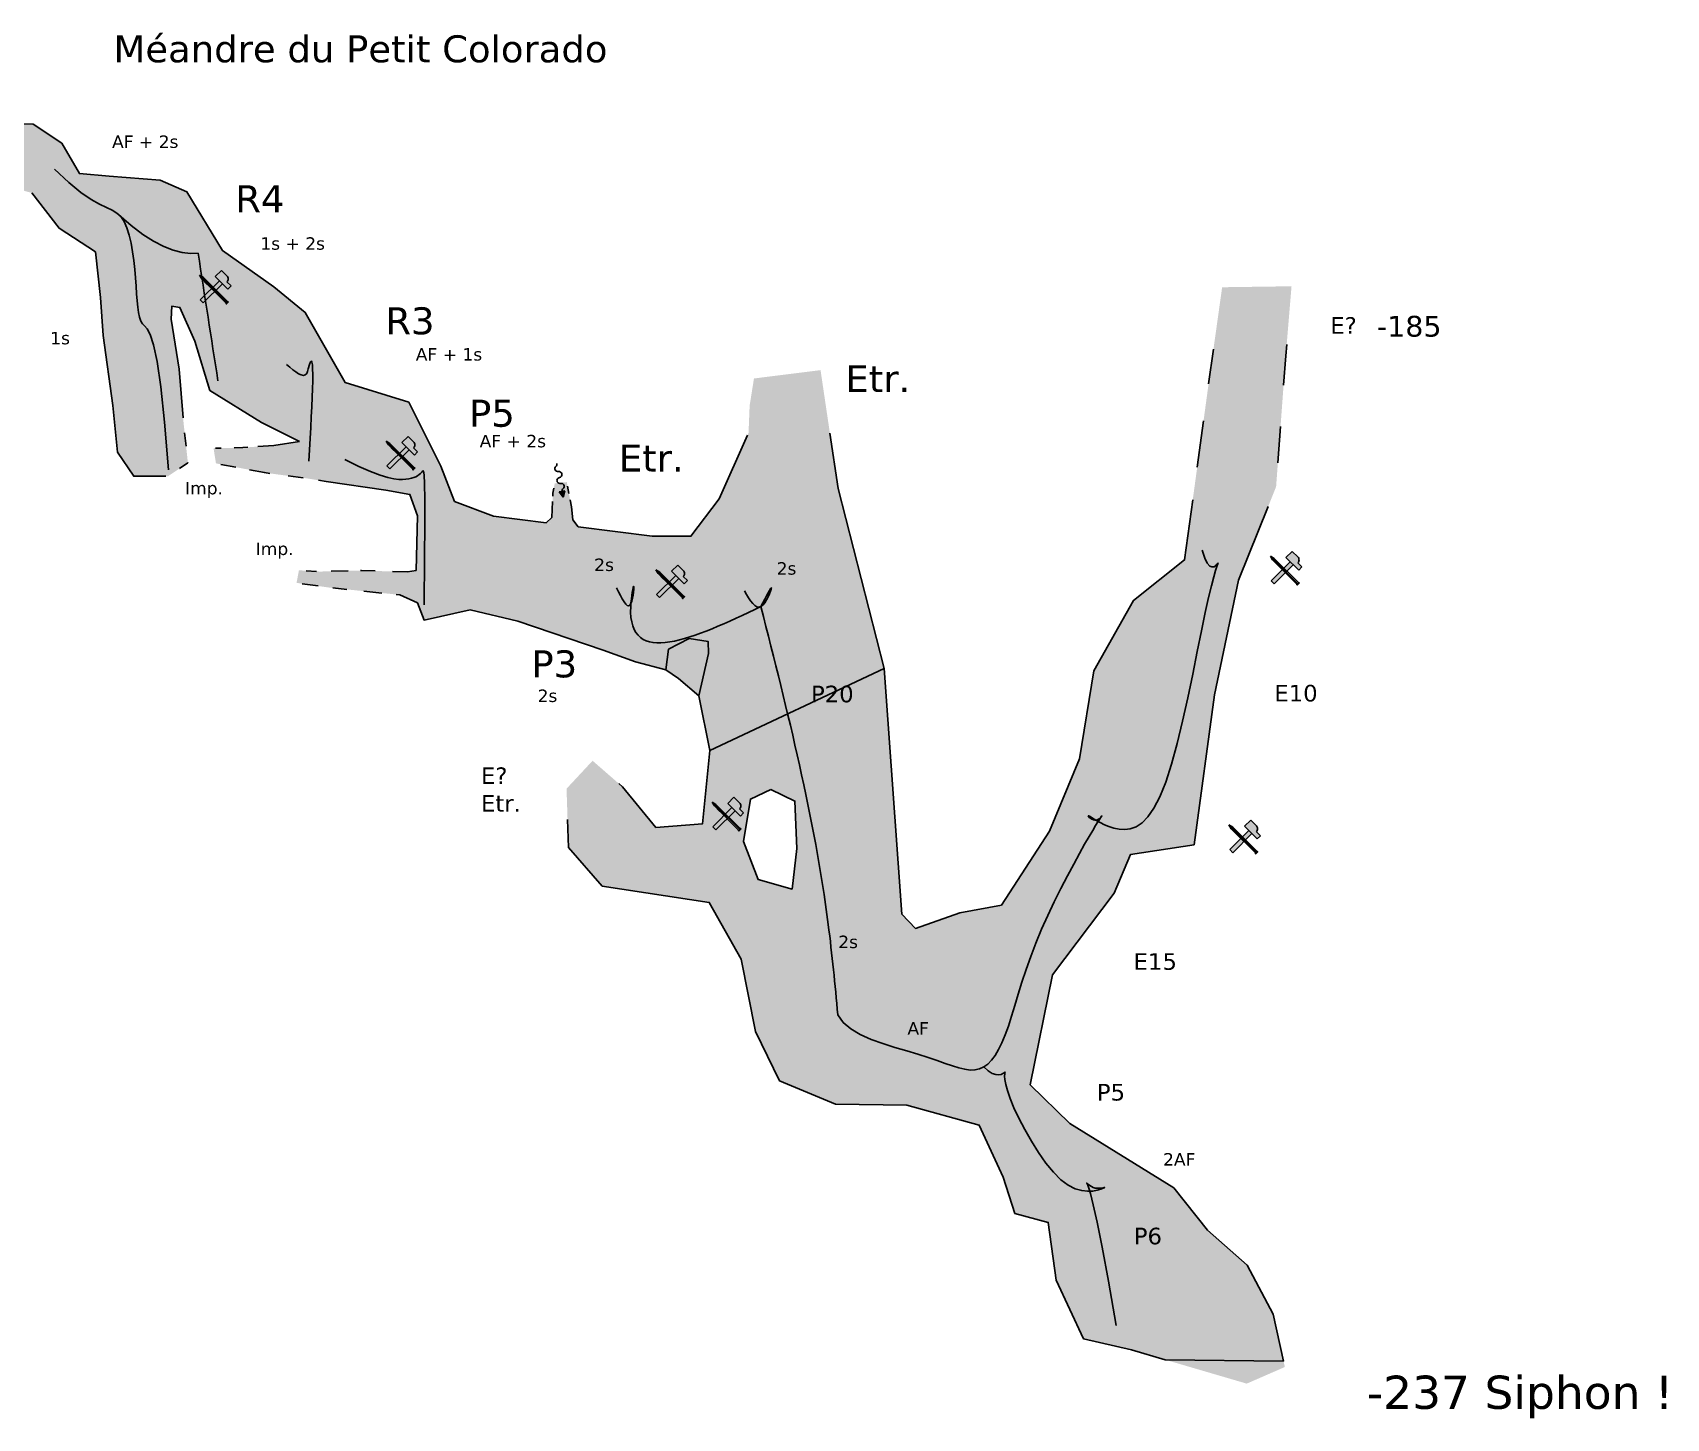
# Model space of a CAD drawing. Header units: metres. Extents: x -1178 to 131, y -250 to 398.
# Drawn here: x 52 to 130.7, y -238.7 to -171.9 of the extents above; entities that cross this region are included whole.
import ezdxf

# ---------------------------------------------------------------- set-up
doc = ezdxf.new("R2010")
doc.units = ezdxf.units.M
doc.header["$MEASUREMENT"] = 0
for name, color, linetype in [('Blocs - Actifs', 170, 'Continuous'), ("Blocs - Courant d'air", 204, 'Continuous'), ('Topo Dessin - Actifs', 170, 'Continuous'), ('Topo Dessin - Divers', 92, 'Continuous'), ('Topo Dessin - Galeries', 1, 'Continuous'), ('Topo Dessin - Légendes Grosses', 250, 'Continuous')]:
    doc.layers.add(name, color=color, linetype=linetype)
doc.layers.add('Topo Dessin - Fond', color=7, linetype='Continuous', true_color=0xdedede)

# ---------------------------------------------------------------- blocks, each defined once
blk = doc.blocks.new('Désob')
at = {"layer": "Blocs - Courant d'air"}
h = blk.add_hatch(color=256, dxfattribs=at)
h.dxf.hatch_style = 1
h.paths.add_polyline_path([(0.846, 0.149), (0.65, 0.345, 0.414758), (0.65, 0.632), (0.382, 0.9), (0.08, 0.607), (0.692, -0.005)])
h.paths.add_polyline_path([(0.432, 0.255), (0.284, 0.403), (-0.637, -0.518), (-0.489, -0.666)])
h = blk.add_hatch(color=256, dxfattribs=at)
h.dxf.hatch_style = 1
h.paths.add_polyline_path([(-0.488, 0.562), (-0.673, 0.673), (-0.562, 0.488), (-0.299, 0.225), (0.622, -0.696), (0.696, -0.622)])
h = blk.add_hatch(color=256, dxfattribs=at)
h.dxf.hatch_style = 1
h.paths.add_polyline_path([(0.71, -0.607, 0.414214), (0.681, -0.607), (0.696, -0.622), (0.622, -0.696), (0.607, -0.71, 0.414214), (0.636, -0.71), (0.71, -0.636, 0.414214)])
h.paths.add_polyline_path([(0.607, -0.681, 0.414214), (0.607, -0.71), (0.622, -0.696)])
for p, q in [((0.08, 0.607), (0.382, 0.9)), ((0.382, 0.9), (0.65, 0.632)), ((-0.673, 0.673), (-0.488, 0.562)), ((-0.562, 0.488), (-0.673, 0.673)), ((-0.673, 0.673), (0.673, -0.673)), ((-0.637, -0.518), (0.284, 0.403)), ((0.622, -0.696), (-0.562, 0.488)), ((-0.299, 0.225), (-0.562, 0.488)), ((0.432, 0.255), (-0.489, -0.666)), ((0.696, -0.622), (-0.488, 0.562)), ((0.692, -0.005), (0.08, 0.607)), ((0.65, 0.345), (0.846, 0.149)), ((0.846, 0.149), (0.692, -0.005)), ((-0.489, -0.666), (-0.637, -0.518)), ((0.607, -0.681), (0.607, -0.681)), ((0.607, -0.71), (0.607, -0.71)), ((0.607, -0.71), (0.607, -0.71)), ((0.607, -0.71), (0.607, -0.71)), ((0.696, -0.622), (0.622, -0.696)), ((0.636, -0.71), (0.71, -0.636)), ((0.681, -0.607), (0.681, -0.607)), ((0.71, -0.607), (0.71, -0.607)), ((0.71, -0.607), (0.71, -0.607))]:
    blk.add_line(p, q, dxfattribs=at)
for centre, radius, start, end in [((0.507, 0.489), 0.203, 315, 45.00001), ((0.622, -0.696), 0.02, 135, 225), ((0.622, -0.696), 0.02, 225, 315), ((0.696, -0.622), 0.02, 45, 135), ((0.696, -0.622), 0.02, 315, 45)]:
    blk.add_arc(centre, radius, start, end, dxfattribs=at)
blk = doc.blocks.new('*U184')
at = {"layer": 'Blocs - Actifs'}
h = blk.add_hatch(color=256, dxfattribs=at)
h.dxf.hatch_style = 1
h.paths.add_polyline_path([(4.73, -1), (6.73, 0), (4.73, 1)])
for p, q in [((6.73, 0), (4.73, 1)), ((4.73, 1), (4.73, -1)), ((4.73, -1), (6.73, 0))]:
    blk.add_line(p, q, dxfattribs=at)
for centre, radius, start, end in [((4.94, 1.35), 1.36, 217.1795, 261.2635), ((-4.73, -1), 1, 28.4711, 90.005)]:
    blk.add_arc(centre, radius, start, end, dxfattribs=at)
for centre, major_axis, ratio, start_param, end_param in [((-1, 0), (0, -1), 0.999831, 7.853982, 10.99523), ((3, 0), (0, -1), 0.999914, 2.121384, 4.712733), ((-3, 0), (0, 1), 1, 8.404856, 10.995574), ((1, 0), (1, 0), 0.999967, 3.141363, 6.283185)]:
    blk.add_ellipse(centre, major_axis=major_axis, ratio=ratio, start_param=start_param, end_param=end_param, dxfattribs=at)

msp = doc.modelspace()

# ---------------------------------------------------------------- hatches: boundary and pattern name
at = {"layer": 'Topo Dessin - Actifs'}
h = msp.add_hatch(color=256, dxfattribs=at)
h.dxf.hatch_style = 1
h.paths.add_polyline_path([(112.332, -236.235), (112.27, -235.953), (106.556, -235.882), (110.494, -237.036)])
at = {"layer": 'Topo Dessin - Fond'}
h = msp.add_hatch(color=256, dxfattribs=at)
h.dxf.hatch_style = 1
h.paths.add_polyline_path([(53.363, -177.254), (51.975, -176.329), (48.966, -176.252), (46.73, -175.096), (44.93, -174.685), (42.667, -174.634), (41.819, -173.735), (40.713, -172.733), (39.129, -173.33), (39.336, -175.087), (39.723, -175.888), (42.542, -176.095), (44.481, -176.611), (47.636, -178.006), (50.414, -179.237), (51.913, -179.65), (53.232, -181.355), (54.99, -182.492), (55.223, -184.688), (55.352, -186.523), (55.82, -189.894), (56.053, -192.141), (56.829, -193.304), (58.484, -193.304), (59.44, -192.658), (59.233, -190.746), (59.027, -188.137), (58.639, -185.734), (58.665, -185.114), (59.052, -185.166), (59.776, -186.793), (60.501, -189.17), (62.983, -190.72), (64.819, -191.625), (66.112, -193.562), (68.982, -193.976), (70.146, -194.182), (70.508, -195.216), (70.449, -197.854), (70.023, -197.919), (67.809, -197.847), (65.802, -197.899), (64.793, -197.837), (64.68, -198.444), (66.245, -198.67), (69.652, -199.02), (70.517, -199.413), (70.827, -200.239), (73.051, -199.749), (75.352, -200.291), (79.464, -201.686), (81.015, -202.255), (82.489, -202.642), (83.12, -201.94), (83.616, -201.155), (84.278, -201.609), (84.071, -203.882), (84.609, -206.527), (93.014, -202.571), (90.791, -193.9), (89.945, -188.19), (86.735, -188.593), (86.526, -189.902), (86.474, -191.212), (85.06, -194.397), (83.697, -196.195), (81.82, -196.195), (74.177, -195.235), (72.301, -194.516), (71.632, -192.82), (70.089, -189.738), (67.03, -188.787), (65.098, -185.409), (63.581, -184.176), (61.113, -182.429), (59.39, -179.604), (58.105, -179.038), (55.651, -178.847), (54.211, -178.718)])
h = msp.add_hatch(color=256, dxfattribs=at)
h.dxf.hatch_style = 1
h.paths.add_polyline_path([(101.126, -217.338), (104.101, -213.39), (104.891, -211.532), (107.958, -211.068), (108.937, -203.843), (110.099, -198.316), (111.911, -193.811), (112.376, -187.494), (112.655, -184.149), (109.309, -184.196), (108.612, -189.166), (107.496, -197.341), (105.033, -199.292), (103.128, -202.682), (102.427, -206.921), (100.986, -210.405), (98.663, -213.982), (96.664, -214.353), (94.526, -215.096), (93.86, -214.413), (93.014, -202.571), (84.609, -206.527), (84.256, -210.05), (82.008, -210.241), (80.394, -208.269), (78.953, -207.015), (77.698, -208.362), (77.791, -211.195), (79.418, -213.053), (84.577, -213.842), (86.11, -216.583), (86.807, -220.067), (87.969, -222.435), (90.67, -223.562), (94.109, -223.609), (97.594, -224.584), (98.756, -227.092), (99.318, -228.831), (100.925, -229.263), (101.302, -232.042), (102.622, -234.869), (104.937, -235.407), (110.494, -237.036), (112.332, -236.235), (111.769, -233.688), (110.514, -231.319), (108.609, -229.647), (106.982, -227.603), (101.963, -224.491), (100.057, -222.633)])
h.paths.add_polyline_path([(88.57, -213.198), (86.937, -212.732), (86.237, -210.914), (86.564, -208.862), (87.543, -208.396), (88.709, -208.956), (88.803, -211.24)], flags=16)
h = msp.add_hatch(color=256, dxfattribs=at)
h.dxf.hatch_style = 1
h.paths.add_polyline_path([(64.819, -191.625), (63.585, -191.821), (62.091, -191.926), (60.676, -191.952), (60.794, -192.685), (63.127, -193.131), (65.171, -193.406), (66.112, -193.562)])
h = msp.add_hatch(color=256, dxfattribs=at)
h.dxf.hatch_style = 1
h.paths.add_polyline_path([(77.709, -193.585), (77.128, -193.648), (77.033, -194.119), (76.994, -195.289), (76.71, -195.553), (78.263, -195.748), (78.008, -195.399), (77.929, -194.778)])
h = msp.add_hatch(color=256, dxfattribs=at)
h.dxf.hatch_style = 1
h.paths.add_polyline_path([(84.541, -201.842), (84.527, -201.269), (83.609, -201.131), (82.611, -201.645), (82.489, -202.642), (83.097, -203.058), (84.071, -203.882)])

# ---------------------------------------------------------------- linework, layer by layer
at = {"layer": 'Topo Dessin - Actifs'}
msp.add_line((106.556, -235.882), (112.27, -235.953), dxfattribs=at)
at = {"layer": 'Topo Dessin - Divers'}
for points in [[(53, -178.5), (53.693, -179.15), (54.281, -179.626), (54.773, -179.961), (55.182, -180.193), (55.519, -180.356), (55.795, -180.486), (56.021, -180.62), (56.208, -180.792), (56.367, -181.03), (56.501, -181.33), (56.612, -181.68), (56.703, -182.068), (56.777, -182.481), (56.835, -182.907), (56.881, -183.334), (56.917, -183.75), (56.945, -184.144), (56.969, -184.511), (56.993, -184.848), (57.021, -185.151), (57.057, -185.417), (57.104, -185.643), (57.167, -185.824), (57.25, -185.958), (57.355, -186.058), (57.48, -186.197), (57.624, -186.469), (57.781, -186.964), (57.951, -187.773), (58.129, -188.988), (58.313, -190.7), (58.5, -193)], [(56.115, -180.706), (56.707, -181.224), (57.264, -181.648), (57.786, -181.982), (58.275, -182.234), (58.732, -182.411), (59.16, -182.519), (59.559, -182.566), (59.932, -182.557)], [(67, -192.5), (67.685, -192.83), (68.249, -193.077), (68.709, -193.252), (69.078, -193.367), (69.371, -193.433), (69.605, -193.46), (69.793, -193.461), (69.951, -193.445), (70.091, -193.423), (70.217, -193.396), (70.329, -193.363), (70.429, -193.325), (70.516, -193.28), (70.593, -193.228), (70.659, -193.17), (70.716, -193.104), (70.764, -193.044), (70.803, -193.061), (70.833, -193.239), (70.852, -193.663), (70.862, -194.417), (70.861, -195.585), (70.85, -197.252), (70.827, -199.503)], [(108.345, -196.874), (108.469, -197.255), (108.591, -197.499), (108.71, -197.632), (108.819, -197.678), (108.917, -197.663), (108.999, -197.611), (109.061, -197.548), (109.1, -197.499), (109.113, -197.488), (109.099, -197.532), (109.059, -197.648), (108.995, -197.852), (108.905, -198.16), (108.791, -198.589), (108.654, -199.155), (108.494, -199.873), (108.312, -200.752), (108.109, -201.757), (107.889, -202.846), (107.652, -203.976), (107.402, -205.104), (107.14, -206.189), (106.869, -207.186), (106.591, -208.053), (106.307, -208.757), (106.021, -209.306), (105.733, -209.717), (105.446, -210.008), (105.161, -210.196), (104.882, -210.298), (104.609, -210.333), (104.345, -210.317), (104.092, -210.267), (103.853, -210.191), (103.632, -210.1), (103.431, -210), (103.255, -209.9), (103.107, -209.809), (102.991, -209.735), (102.909, -209.686), (102.864, -209.668), (102.852, -209.677), (102.867, -209.704), (102.905, -209.744), (102.96, -209.789), (103.028, -209.831), (103.102, -209.864), (103.177, -209.88), (103.25, -209.875), (103.317, -209.852), (103.377, -209.817), (103.428, -209.776), (103.469, -209.735), (103.499, -209.7), (103.514, -209.677), (103.515, -209.672), (103.499, -209.69), (103.463, -209.739), (103.405, -209.825), (103.321, -209.955), (103.21, -210.135), (103.067, -210.372), (102.892, -210.673), (102.679, -211.044), (102.43, -211.49), (102.15, -212.001), (101.848, -212.566), (101.534, -213.173), (101.215, -213.812), (100.902, -214.471), (100.602, -215.137), (100.325, -215.801), (100.077, -216.451), (99.855, -217.082), (99.657, -217.69), (99.476, -218.271), (99.309, -218.819), (99.152, -219.331), (99, -219.802), (98.848, -220.228), (98.693, -220.606), (98.533, -220.935), (98.367, -221.215), (98.192, -221.449), (98.008, -221.635), (97.814, -221.774), (97.607, -221.868), (97.387, -221.917), (97.152, -221.921), (96.896, -221.887), (96.614, -221.818), (96.302, -221.721), (95.954, -221.602), (95.565, -221.464), (95.129, -221.315), (94.642, -221.159), (94.102, -221), (93.53, -220.833), (92.949, -220.65), (92.385, -220.446), (91.861, -220.212), (91.403, -219.942), (91.034, -219.628), (90.779, -219.265)], [(97.814, -221.774), (98.033, -221.967), (98.225, -222.084), (98.392, -222.141), (98.533, -222.152), (98.648, -222.13), (98.736, -222.091), (98.797, -222.049), (98.832, -222.018), (98.842, -222.011), (98.836, -222.038), (98.825, -222.104), (98.821, -222.218), (98.833, -222.385), (98.874, -222.615), (98.954, -222.913), (99.084, -223.287), (99.271, -223.738), (99.511, -224.249), (99.794, -224.795), (100.111, -225.352), (100.453, -225.896), (100.811, -226.404), (101.175, -226.85), (101.538, -227.212), (101.89, -227.472), (102.225, -227.64), (102.538, -227.731), (102.822, -227.763), (103.074, -227.752), (103.286, -227.713), (103.453, -227.664), (103.571, -227.62), (103.635, -227.595), (103.65, -227.586), (103.626, -227.59), (103.571, -227.6), (103.491, -227.612), (103.395, -227.621), (103.292, -227.622), (103.188, -227.61), (103.092, -227.581), (103.005, -227.541), (102.93, -227.493), (102.867, -227.446), (102.82, -227.403), (102.789, -227.373), (102.775, -227.359), (102.782, -227.369), (102.811, -227.418), (102.869, -227.563), (102.961, -227.873), (103.096, -228.413), (103.28, -229.251), (103.521, -230.456), (103.824, -232.093), (104.197, -234.23)]]:
    msp.add_lwpolyline(points, dxfattribs=at)
for points in [[(59.932, -182.557), (60.888, -188.706)], [(64.198, -187.92), (65.168, -188.351), (65.239, -188.135), (65.275, -192.583)], [(80.108, -198.688), (80.757, -199.517), (80.937, -198.616), (80.793, -199.589), (87.071, -199.589)], [(86.277, -198.832), (87.071, -199.589), (87.576, -198.688), (87.071, -199.589)], [(87.071, -199.589), (90.317, -214.911), (90.779, -219.265)]]:
    msp.add_spline(points, degree=3, dxfattribs=at)
at = {"layer": 'Topo Dessin - Fond'}
msp.add_line((84.609, -206.527), (93.014, -202.571), dxfattribs=at)
msp.add_lwpolyline([(82.489, -202.642), (82.611, -201.645), (83.609, -201.131), (84.527, -201.269), (84.541, -201.842), (84.071, -203.882), (83.097, -203.058), (82.489, -202.642)], dxfattribs=at)
at = {"layer": 'Topo Dessin - Galeries'}
for points in [[(48.966, -176.252), (51.975, -176.329), (53.363, -177.254), (54.211, -178.718), (55.651, -178.847), (58.105, -179.038), (59.39, -179.604), (61.113, -182.429), (63.581, -184.176), (65.098, -185.409), (67.03, -188.787), (70.089, -189.738), (71.632, -192.82), (72.301, -194.516), (74.177, -195.235), (76.71, -195.553)], [(51.913, -179.65), (53.232, -181.355), (54.99, -182.492), (55.223, -184.688), (55.352, -186.523), (55.82, -189.894), (56.053, -192.141), (56.829, -193.304), (58.372, -193.304)], [(59.213, -190.483), (59.027, -188.137), (58.639, -185.734), (58.665, -185.114), (59.052, -185.166), (59.776, -186.793), (60.501, -189.17), (62.983, -190.72), (64.819, -191.625)], [(108.89, -187.184), (108.656, -188.849)], [(112.271, -188.92), (112.376, -187.494), (112.421, -186.959)], [(59.354, -191.859), (59.283, -191.208)], [(78.263, -195.748), (81.82, -196.195), (83.697, -196.195), (85.06, -194.397), (86.424, -191.325)], [(93.86, -214.413), (93.014, -202.571), (90.791, -193.9), (90.394, -191.222)], [(108.412, -190.63), (108.106, -192.87)], [(111.996, -192.662), (112.125, -190.902)], [(61.043, -191.945), (60.767, -191.95)], [(62.333, -191.909), (62.091, -191.926), (61.674, -191.933)], [(64.819, -191.625), (63.585, -191.821), (62.805, -191.876)], [(59.036, -192.931), (59.44, -192.658), (59.438, -192.637)], [(61.034, -192.731), (61.75, -192.868)], [(62.412, -192.994), (63.127, -193.131), (63.392, -193.166)], [(64.28, -193.286), (64.991, -193.381)], [(65.745, -193.501), (66.112, -193.562)], [(66.112, -193.562), (68.982, -193.976), (70.146, -194.182), (70.508, -195.216), (70.449, -197.854)], [(76.71, -195.553), (76.994, -195.289), (77.02, -194.518)], [(77.029, -194.257), (77.033, -194.119), (77.08, -193.885)], [(77.747, -193.789), (77.812, -194.143)], [(77.868, -194.447), (77.929, -194.778), (78.008, -195.399), (78.263, -195.748)], [(107.892, -194.44), (107.496, -197.341), (105.033, -199.292), (103.128, -202.682), (102.427, -206.921), (100.986, -210.405), (98.663, -213.982), (96.664, -214.353), (94.526, -215.096), (93.86, -214.413)], [(112.27, -235.953), (111.769, -233.688), (110.514, -231.319), (108.609, -229.647), (106.982, -227.603), (101.963, -224.491), (100.057, -222.633), (101.126, -217.338), (104.101, -213.39), (104.891, -211.532), (107.958, -211.068), (108.937, -203.843), (110.099, -198.316), (111.526, -194.768)], [(64.952, -198.484), (65.715, -198.594)], [(65.644, -197.889), (65.143, -197.859)], [(67.168, -197.864), (66.35, -197.885)], [(68.466, -197.869), (67.809, -197.847), (67.756, -197.849)], [(70.449, -197.854), (70.023, -197.919), (69.305, -197.896)], [(66.425, -198.689), (67.105, -198.759)], [(67.926, -198.843), (68.793, -198.932)], [(69.483, -199.003), (69.652, -199.02), (70.517, -199.413)], [(70.517, -199.413), (70.827, -200.239), (73.051, -199.749), (75.352, -200.291), (79.464, -201.686), (81.015, -202.255), (82.489, -202.642), (83.097, -203.058), (84.071, -203.882), (84.609, -206.527)], [(84.609, -206.527), (84.256, -210.05), (82.008, -210.241), (80.394, -208.269), (80.217, -208.114)], [(77.747, -209.852), (77.791, -211.195), (79.418, -213.053), (84.577, -213.842), (86.11, -216.583), (86.807, -220.067), (87.969, -222.435), (90.67, -223.562), (94.109, -223.609), (97.594, -224.584), (98.756, -227.092), (99.318, -228.831), (100.925, -229.263), (101.302, -232.042), (102.622, -234.869), (104.937, -235.407), (106.556, -235.882)]]:
    msp.add_lwpolyline(points, dxfattribs=at)
msp.add_lwpolyline([(87.543, -208.396), (86.564, -208.862), (86.237, -210.914), (86.937, -212.732), (88.57, -213.198), (88.803, -211.24), (88.709, -208.956)], close=True, dxfattribs=at)

# ---------------------------------------------------------------- block references
at = {"layer": 'Blocs - Actifs', "xscale": 0.1444716562244802, "yscale": 0.1444716562244802, "zscale": 0.1444716562244802, "rotation": 280.527576280422}
msp.add_blockref('*U184', (77.355, -193.364), dxfattribs=at)
at = {"layer": "Blocs - Courant d'air"}
for p in [(60.673, -184.284), (69.673, -192.284), (112.307, -197.826), (82.676, -198.485), (85.389, -209.679), (110.311, -210.782)]:
    msp.add_blockref('Désob', p, dxfattribs=at)

# ---------------------------------------------------------------- texts
at = {"layer": 'Topo Dessin - Légendes Grosses', "linetype": 'Continuous', "attachment_point": 1}
for s, width, gutter_width, heights, insert, char_height in [('{\\fVerdana|b0|i0|c0|p34;Méandre du Petit Colorado}', 24.91266, 12.5, [3.612], (55.85, -172.054), 1.3), ('{\\fVerdana|b0|i0|c0|p34; AF + 2s}', 4.99211, 12.5, [0.911], (55.521, -176.881), 0.6), ('{\\fVerdana|b0|i0|c0|p34;R4}', 2.4793, 12.5, [0], (61.722, -179.279), 1.3), ('{\\fVerdana|b0|i0|c0|p34; 1s + 2s}', 4.99211, 12.5, [0.911], (62.67, -181.787), 0.6), ('{\\fVerdana|b0|i0|c0|p34;R3}', 2.4793, 12.5, [0], (68.959, -185.163), 1.3), ('{\\fVerdana|b0|i0|c0|p34;E?}', 2.4793, 12.5, [0], (114.524, -185.637), 0.8), ('{\\fVerdana|b0|i0|c0|p34;-185}', 9.98954, 12.5, [0], (116.772, -185.575), 1), ('{\\fVerdana|b0|i0|c0|p34;1s}', 1.53311, 12.5, [0.911], (52.802, -186.346), 0.6), ('{\\fVerdana|b0|i0|c0|p34; AF + 1s}', 4.99211, 12.5, [0.911], (70.166, -187.13), 0.6), ('{\\fVerdana|b0|i0|c0|p34;Etr.}', 2.4793, 12.5, [0], (91.146, -187.952), 1.3), ('{\\fVerdana|b0|i0|c0|p34;P5}', 2.4793, 12.5, [0], (72.994, -189.617), 1.3), ('{\\fVerdana|b0|i0|c0|p34; AF + 2s}', 4.99211, 12.5, [0.911], (73.246, -191.311), 0.6), ('{\\fVerdana|b0|i0|c0|p34;Etr.}', 2.4793, 12.5, [0], (80.219, -191.778), 1.3), ('\\pxqc;{\\fVerdana|b0|i0|c0|p34;Imp.}', 4.24678, 12.5, [0], (58.094, -193.576), 0.6), ('\\pxqc;{\\fVerdana|b0|i0|c0|p34;Imp.}', 4.24678, 12.5, [0], (61.5, -196.5), 0.6), ('{\\fVerdana|b0|i0|c0|p34;2s}', 12.5143, 0, [0.911], (79.029, -197.271), 0.6), ('{\\fVerdana|b0|i0|c0|p34;2s}', 1.89346, 0, [0.911], (87.829, -197.447), 0.6), ('{\\fVerdana|b0|i0|c0|p34;P3}', 2.4793, 12.5, [0], (76, -201.696), 1.3), ('{\\fVerdana|b0|i0|c0|p34;2s}', 4.99211, 12.5, [0.911], (76.302, -203.585), 0.6), ('{\\fVerdana|b0|i0|c0|p34;P20}', 2.4793, 12.5, [0], (89.484, -203.399), 0.8), ('{\\fVerdana|b0|i0|c0|p34;E10}', 2.4793, 12.5, [0], (111.824, -203.358), 0.8), ('{\\fVerdana|b0|i0|c0|p34;E? Etr.}', 2.4793, 12.5, [0], (73.571, -207.337), 0.8), ('{\\fVerdana|b0|i0|c0|p34;2s}', 1.89346, 0, [0.911], (90.798, -215.444), 0.6), ('{\\fVerdana|b0|i0|c0|p34;E15}', 2.4793, 12.5, [0], (105.038, -216.291), 0.8), ('{\\fVerdana|b0|i0|c0|p34;AF}', 1.89346, 0, [0.911], (94.135, -219.613), 0.6), ('{\\fVerdana|b0|i0|c0|p34;P5}', 2.4793, 12.5, [0], (103.269, -222.592), 0.8), ('{\\fVerdana|b0|i0|c0|p34;2AF }', 1.89346, 0, [0.911], (106.46, -225.927), 0.6), ('{\\fVerdana|b0|i0|c0|p34;P6}', 2.4793, 12.5, [0], (105.048, -229.522), 0.8), ('{\\fVerdana|b0|i0|c0|p34;-237 Siphon !}', 18.20418, 12.5, [0], (116.28, -236.651), 1.6)]:
    msp.add_mtext_dynamic_manual_height_columns(s, width=width, gutter_width=gutter_width, heights=heights, dxfattribs=dict(at, insert=insert, char_height=char_height))

doc.saveas('drawing.dxf')
